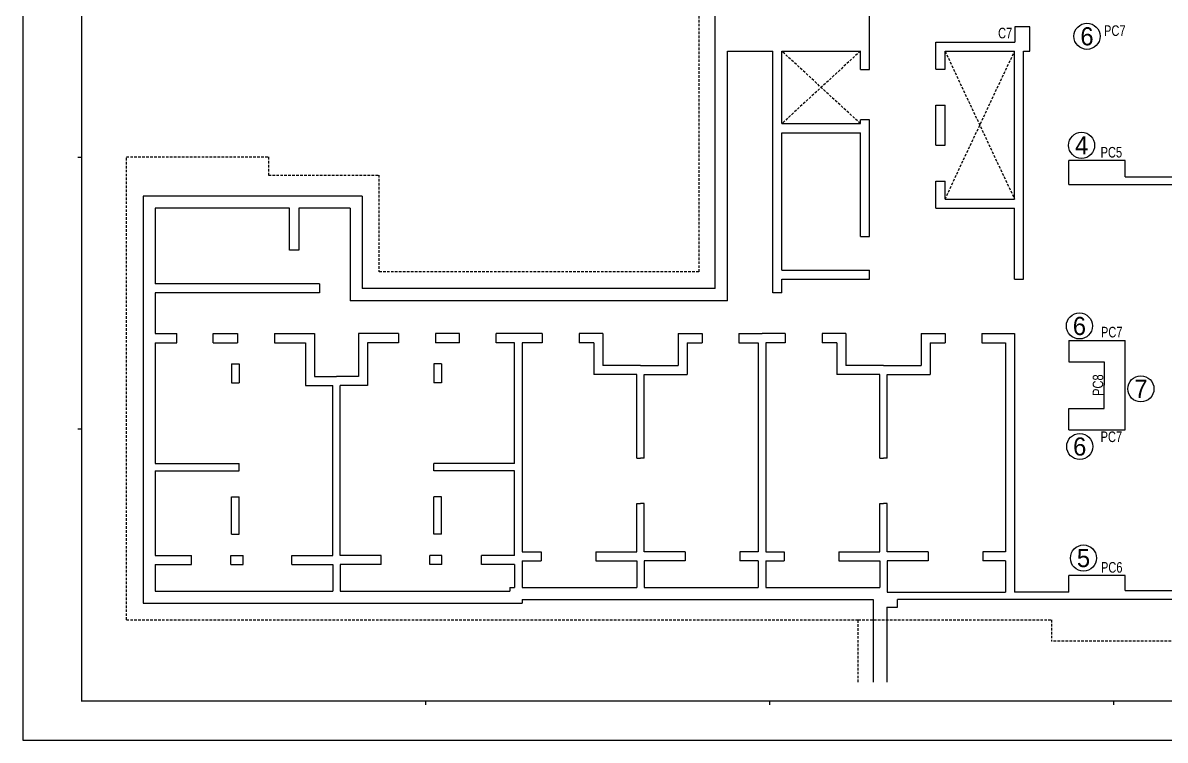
# Model space of a CAD drawing. Header units: millimetres. Extents: x 317501 to 2277231, y -321722 to 1186893.
# Drawn here: x 418421 to 456216, y -141942 to -118199 of the extents above; entities that cross this region are included whole.
import ezdxf
from ezdxf.enums import TextEntityAlignment as Align

# ---------------------------------------------------------------- set-up
doc = ezdxf.new("R2010")
doc.units = ezdxf.units.MM
doc.header["$LTSCALE"] = 57
doc.linetypes.add('XS-기초$0$HID', pattern=[2.3, 1.5, -0.8])
for name, color, linetype in [('00', 7, 'Continuous'), ('AMAC-NO', 5, 'Continuous'), ('DIM', 7, 'Continuous'), ('XDIM', 7, 'Continuous'), ('XS-기초$0$기초꺽임', 4, 'XS-기초$0$HID'), ('기둥부호', 1, 'Continuous')]:
    doc.layers.add(name, color=color, linetype=linetype)
doc.styles.add('돋음', font='Dotum.ttf')

# ---------------------------------------------------------------- blocks, each defined once
blk = doc.blocks.new('szdhdte')
at = {"layer": 'DIM', "color": 5}
for p, q in [((5100, 8260), (5100, 17085)), ((0, 0), (0, 9160)), ((10410, 8660), (9910, 8660)), ((9910, 8660), (9910, 8160)), ((10410, 7860), (10410, 8660)), ((5100, 7255), (5100, 8260)), ((7300, 8160), (9910, 8160)), ((7300, 7260), (7300, 8160)), ((400, 7860), (1900, 7860)), ((400, -400), (400, 7860)), ((1900, -140), (1900, 7860)), ((2200, 5460), (2200, 7860)), ((2200, 7860), (4800, 7860)), ((4800, 7255), (4800, 7860)), ((7600, 7860), (9900, 7860)), ((7600, 7260), (7600, 7860)), ((9900, 2960), (9900, 7860)), ((10200, 310), (10200, 7860)), ((10200, 7860), (10410, 7860)), ((4800, 7255), (5100, 7255)), ((7300, 7260), (7600, 7260)), ((7300, 4750), (7300, 6070)), ((7300, 6070), (7600, 6070)), ((7600, 4750), (7600, 6070)), ((2200, 5460), (4800, 5460)), ((4800, 5460), (4800, 5585)), ((5100, 5585), (4800, 5585)), ((5100, 1720), (5100, 5585)), ((5100, 5160), (5100, 5585)), ((2200, 610), (2200, 5160)), ((2200, 5160), (4800, 5160)), ((4800, 1720), (4800, 5160)), ((7300, 4750), (7600, 4750)), ((13560, 4245), (11700, 4245)), ((11700, 3445), (11700, 4245)), ((13560, 3695), (13560, 4245)), ((7300, 2660), (7300, 3560)), ((7300, 3560), (7600, 3560)), ((7600, 2960), (7600, 3560)), ((11700, 3445), (17395, 3445)), ((13560, 3695), (16195, 3695)), ((-11685, 3060), (-18935, 3060)), ((-18935, 3060), (-18935, -10415)), ((-11685, 3060), (-11685, 0)), ((-14085, 2660), (-18535, 2660)), ((-18535, 2660), (-18535, 160)), ((-14085, 1270), (-14085, 2660)), ((-12085, 2660), (-13785, 2660)), ((-13785, 2660), (-13785, 1270)), ((-12085, 2660), (-12085, -400)), ((7300, 2660), (9900, 2660)), ((7600, 2960), (9900, 2960)), ((9900, 310), (9900, 2660)), ((4800, 1720), (5100, 1720)), ((-13785, 1270), (-14085, 1270)), ((2200, 610), (5100, 610)), ((5100, 310), (5100, 610)), ((-13095, 160), (-18535, 160)), ((-13095, 160), (-13095, -140)), ((0, 0), (-11685, 0)), ((2200, -140), (2200, 310)), ((2200, 310), (5100, 310)), ((9900, 310), (10200, 310)), ((-13095, -140), (-18535, -140)), ((-18535, -140), (-18535, -1490)), ((2200, -140), (1900, -140)), ((400, -400), (-12085, -400)), ((-18535, -1490), (-17820, -1490)), ((-17820, -1790), (-17820, -1490)), ((-16610, -1790), (-16610, -1490)), ((-16610, -1490), (-15810, -1490)), ((-15810, -1490), (-15810, -1790)), ((-14590, -1490), (-14590, -1790)), ((-14590, -1490), (-13260, -1490)), ((-13260, -1490), (-13260, -2910)), ((-10480, -1490), (-11810, -1490)), ((-11810, -1490), (-11810, -2910)), ((-10480, -1490), (-10480, -1790)), ((-9260, -1490), (-9260, -1790)), ((-8460, -1490), (-9260, -1490)), ((-8460, -1790), (-8460, -1490)), ((-7250, -1790), (-7250, -1490)), ((-6495, -1490), (-7250, -1490)), ((-5730, -1490), (-6495, -1490)), ((-5730, -1490), (-5730, -1790)), ((-3720, -1490), (-4510, -1490)), ((-4510, -1490), (-4510, -1790)), ((-3720, -1490), (-3720, -2540)), ((-1230, -1490), (-440, -1490)), ((-1230, -1490), (-1230, -2540)), ((-440, -1490), (-440, -1790)), ((780, -1490), (1545, -1490)), ((780, -1490), (780, -1790)), ((2310, -1490), (1545, -1490)), ((2310, -1490), (2310, -1790)), ((4320, -1490), (3530, -1490)), ((3530, -1490), (3530, -1790)), ((4320, -1490), (4320, -2540)), ((6810, -1490), (7600, -1490)), ((6810, -1490), (6810, -2540)), ((7600, -1490), (7600, -1790)), ((8820, -1490), (9600, -1490)), ((8820, -1490), (8820, -1790)), ((9600, -1490), (9900, -1490)), ((9900, -1490), (9900, -10045)), ((-18535, -1790), (-17820, -1790)), ((-18535, -1790), (-18535, -5785)), ((-16610, -1790), (-15810, -1790)), ((-14590, -1790), (-13560, -1790)), ((-13560, -1790), (-13560, -3210)), ((-10480, -1790), (-11510, -1790)), ((-11510, -1790), (-11510, -3210)), ((-8460, -1790), (-9260, -1790)), ((-6645, -1790), (-7250, -1790)), ((-6645, -5785), (-6645, -1790)), ((-6395, -1790), (-6395, -8710)), ((-5730, -1790), (-6395, -1790)), ((-4020, -1790), (-4510, -1790)), ((-4020, -1790), (-4020, -2840)), ((-930, -1790), (-440, -1790)), ((-930, -1790), (-930, -2840)), ((780, -1790), (1420, -1790)), ((1420, -1790), (1420, -8710)), ((1670, -1790), (1670, -8710)), ((2310, -1790), (1670, -1790)), ((4020, -1790), (3530, -1790)), ((4020, -1790), (4020, -2840)), ((7110, -1790), (7600, -1790)), ((7110, -1790), (7110, -2840)), ((8820, -1790), (9600, -1790)), ((9600, -1790), (9600, -8710)), ((11700, -1720), (11700, -2420)), ((11700, -1720), (13560, -1720)), ((13560, -4670), (13560, -1720)), ((-16005, -2490), (-16005, -3120)), ((-16005, -2490), (-15755, -2490)), ((-15755, -2490), (-15755, -3120)), ((-9315, -2490), (-9315, -3120)), ((-9065, -2490), (-9315, -2490)), ((-9065, -2490), (-9065, -3120)), ((-2475, -2540), (-3720, -2540)), ((-2475, -2540), (-1230, -2540)), ((5565, -2540), (4320, -2540)), ((5565, -2540), (6810, -2540)), ((11700, -2420), (12860, -2420)), ((12860, -2420), (12860, -3195)), ((-13260, -2910), (-12535, -2910)), ((-11810, -2910), (-12535, -2910)), ((-2600, -2840), (-4020, -2840)), ((-2600, -5610), (-2600, -2840)), ((-2350, -5610), (-2350, -2840)), ((-2350, -2840), (-930, -2840)), ((5440, -2840), (4020, -2840)), ((5440, -5610), (5440, -2840)), ((5690, -5610), (5690, -2840)), ((5690, -2840), (7110, -2840)), ((-16005, -3120), (-15755, -3120)), ((-13560, -3210), (-12660, -3210)), ((-12660, -8830), (-12660, -3210)), ((-12410, -8830), (-12410, -3210)), ((-11510, -3210), (-12410, -3210)), ((-9065, -3120), (-9315, -3120)), ((12860, -3970), (12860, -3195)), ((11700, -4670), (11700, -3970)), ((11700, -3970), (12860, -3970)), ((11700, -4670), (13560, -4670)), ((-2600, -5610), (-2475, -5610)), ((-2350, -5610), (-2475, -5610)), ((5440, -5610), (5565, -5610)), ((5690, -5610), (5565, -5610)), ((-18535, -5785), (-15755, -5785)), ((-18535, -6035), (-15755, -6035)), ((-18535, -6035), (-18535, -8830)), ((-15755, -6035), (-15755, -5785)), ((-6645, -5785), (-9315, -5785)), ((-9315, -6035), (-9315, -5785)), ((-6645, -6035), (-9315, -6035)), ((-6645, -8830), (-6645, -6035)), ((-16005, -8130), (-16005, -6895)), ((-16005, -6895), (-15755, -6895)), ((-15755, -8130), (-15755, -6895)), ((-9315, -8130), (-9315, -6895)), ((-9065, -6895), (-9315, -6895)), ((-9065, -8130), (-9065, -6895)), ((-2600, -8710), (-2600, -7110)), ((-2600, -7110), (-2475, -7110)), ((-2350, -7110), (-2475, -7110)), ((-2350, -8710), (-2350, -7110)), ((5440, -8710), (5440, -7110)), ((5440, -7110), (5565, -7110)), ((5690, -7110), (5565, -7110)), ((5690, -8710), (5690, -7110)), ((-16005, -8130), (-15755, -8130)), ((-9065, -8130), (-9315, -8130)), ((-18535, -8830), (-17335, -8830)), ((-17335, -9130), (-17335, -8830)), ((-16025, -8830), (-15625, -8830)), ((-16025, -9130), (-16025, -8830)), ((-15625, -9130), (-15625, -8830)), ((-14015, -8830), (-12660, -8830)), ((-14015, -9130), (-14015, -8830)), ((-11055, -8830), (-12410, -8830)), ((-11055, -9130), (-11055, -8830)), ((-9045, -8830), (-9445, -8830)), ((-9445, -9130), (-9445, -8830)), ((-9045, -9130), (-9045, -8830)), ((-7735, -9130), (-7735, -8830)), ((-6645, -8830), (-7735, -8830)), ((-6395, -8710), (-5765, -8710)), ((-6395, -9010), (-6395, -9895)), ((-6395, -9010), (-5765, -9010)), ((-5765, -8710), (-5765, -9010)), ((-3955, -8710), (-2600, -8710)), ((-3955, -8710), (-3955, -9010)), ((-3955, -9010), (-2600, -9010)), ((-2600, -9010), (-2600, -9895)), ((-995, -8710), (-2350, -8710)), ((-995, -9010), (-2350, -9010)), ((-2350, -9010), (-2350, -9895)), ((-995, -8710), (-995, -9010)), ((1420, -8710), (815, -8710)), ((815, -8710), (815, -9010)), ((1420, -9010), (815, -9010)), ((1420, -9010), (1420, -9895)), ((1670, -8710), (2275, -8710)), ((1670, -9010), (1670, -9895)), ((1670, -9010), (2275, -9010)), ((2275, -8710), (2275, -9010)), ((4085, -8710), (5440, -8710)), ((4085, -8710), (4085, -9010)), ((4085, -9010), (5440, -9010)), ((5440, -9010), (5440, -9895)), ((7045, -8710), (5690, -8710)), ((7045, -9010), (5690, -9010)), ((5690, -9010), (5690, -10045)), ((7045, -8710), (7045, -9010)), ((9600, -8710), (8855, -8710)), ((8855, -8710), (8855, -9010)), ((9600, -9010), (8855, -9010)), ((9600, -9010), (9600, -10045)), ((-18535, -9130), (-17335, -9130)), ((-18535, -9130), (-18535, -10015)), ((-16025, -9130), (-15625, -9130)), ((-14015, -9130), (-12660, -9130)), ((-12660, -9130), (-12660, -10015)), ((-11055, -9130), (-12410, -9130)), ((-12410, -9130), (-12410, -10015)), ((-9045, -9130), (-9445, -9130)), ((-6645, -9130), (-7735, -9130)), ((-6645, -9130), (-6645, -9895)), ((13560, -9495), (11700, -9495)), ((11700, -10045), (11700, -9495)), ((13560, -9995), (13560, -9495)), ((-18535, -10015), (-12660, -10015)), ((-12410, -10015), (-6795, -10015)), ((-6795, -9895), (-6795, -10015)), ((-6795, -9895), (-6645, -9895)), ((-6395, -9895), (-2600, -9895)), ((-2350, -9895), (1420, -9895)), ((1670, -9895), (5440, -9895)), ((5690, -10045), (9600, -10045)), ((11700, -10045), (9900, -10045)), ((13560, -9995), (16195, -9995)), ((-18935, -10415), (-6395, -10415)), ((-6395, -10295), (-6395, -10415)), ((-6395, -10295), (5225, -10295)), ((5225, -10295), (5225, -13028)), ((5675, -10545), (5675, -13028)), ((5675, -10545), (6025, -10545)), ((20875, -10295), (6025, -10295)), ((6025, -10545), (6025, -10295))]:
    blk.add_line(p, q, dxfattribs=at)
at = {"layer": 'XS-기초$0$기초꺽임', "color": 8}
for p, q in [((-550, 9160), (-550, 550)), ((4800, 7860), (2200, 5460)), ((4800, 5460), (2200, 7860)), ((7600, 2960), (9900, 7860)), ((7600, 7860), (9900, 2960)), ((-19485, -10965), (-19485, 4360)), ((-19485, 4360), (-14785, 4360)), ((-14785, 4360), (-14785, 3760)), ((-14785, 3760), (-11135, 3760)), ((-11135, 3760), (-11135, 550)), ((-550, 550), (-11135, 550)), ((-19485, -10965), (4725, -10965)), ((4725, -13028), (4725, -10965)), ((4725, -10965), (11120, -10965)), ((11120, -10965), (11120, -11670)), ((18750, -11670), (11120, -11670))]:
    blk.add_line(p, q, dxfattribs=at)
blk = doc.blocks.new('dhs_sheet2e')
at = {"color": 7}
for p, q in [((2996.4, 29664.7), (2796.7, 29664.7)), ((2996.4, 15831.2), (2796.7, 15831.2)), ((20500.6, 1997.6), (20500.6, 1797.9)), ((38004.8, 1997.6), (38004.8, 1797.9)), ((55508.9, 1997.6), (55508.9, 1797.9))]:
    blk.add_line(p, q, dxfattribs=at)
blk.add_lwpolyline([(84000, 0), (84000, 59329.4), (0, 59329.4), (0, 0)], close=True, dxfattribs=at)
at = {"color": 30, "const_width": 64.9}
blk.add_lwpolyline([(81003.6, 57331.7), (2996.4, 57331.7), (2996.4, 1997.6), (81003.6, 1997.6)], close=True, dxfattribs=at)
blk = doc.blocks.new('sdhdtbhse')
at = {"color": 255, "xscale": 0.75, "yscale": 0.75, "zscale": 0.75}
blk.add_blockref('dhs_sheet2e', (0, -44497), dxfattribs=at)

msp = doc.modelspace()

# ---------------------------------------------------------------- linework, layer by layer
at = {"layer": 'AMAC-NO', "color": 1}
for centre in [(453629.5, -118644.6), (453379.1, -128231.8), (455412.5, -130314.1), (453389.4, -132222.2), (453513.2, -135913.6)]:
    msp.add_circle(centre, 431.9, dxfattribs=at)
at = {"layer": 'AMAC-NO', "color": 2}
msp.add_circle((453451.2, -122254), 431.9, dxfattribs=at)

# ---------------------------------------------------------------- block references
at = {"layer": '00'}
msp.add_blockref('szdhdte', (441332.4, -126995.9), dxfattribs=at)
at = {"layer": 'XDIM', "color": 4, "xscale": 0.8666666632494343, "yscale": 0.8666666632494343, "zscale": 0.8666666632494343}
msp.add_blockref('sdhdtbhse', (418420.9, -103377.5), dxfattribs=at)

# ---------------------------------------------------------------- texts
at = {"layer": 'AMAC-NO', "color": 1, "style": '돋음'}
for s, p in [('6', (453629.5, -118644.6)), ('6', (453379.1, -128231.8)), ('7', (455412.5, -130314.1)), ('6', (453389.4, -132222.2)), ('5', (453513.2, -135913.6))]:
    msp.add_text(s, height=600, dxfattribs=at).set_placement(p, align=Align.MIDDLE_CENTER)
at = {"layer": 'AMAC-NO', "color": 2, "style": '돋음'}
msp.add_text('4', height=600, dxfattribs=at).set_placement((453451.2, -122254), align=Align.MIDDLE_CENTER)
at = {"layer": '기둥부호', "color": 2, "style": '돋음', "width": 0.8}
for s, p in [('PC7', (454548.8, -118457.5)), ('PC5', (454434.8, -122482.3)), ('PC7', (454446.8, -128436)), ('PC7', (454435.4, -131900.2)), ('PC6', (454447.1, -136222.4))]:
    msp.add_text(s, height=350, dxfattribs=at).set_placement(p, align=Align.MIDDLE_CENTER)
at = {"layer": '기둥부호', "color": 3, "style": '돋음', "width": 0.8}
msp.add_text('C7', height=350, dxfattribs=at).set_placement((450922.2, -118538.2), align=Align.MIDDLE_CENTER)
at = {"layer": '기둥부호', "color": 2, "style": '돋음', "width": 0.8}
msp.add_text('PC8', height=350, rotation=90, dxfattribs=at).set_placement((453992.4, -130190.9), align=Align.MIDDLE_CENTER)

doc.saveas('drawing.dxf')
